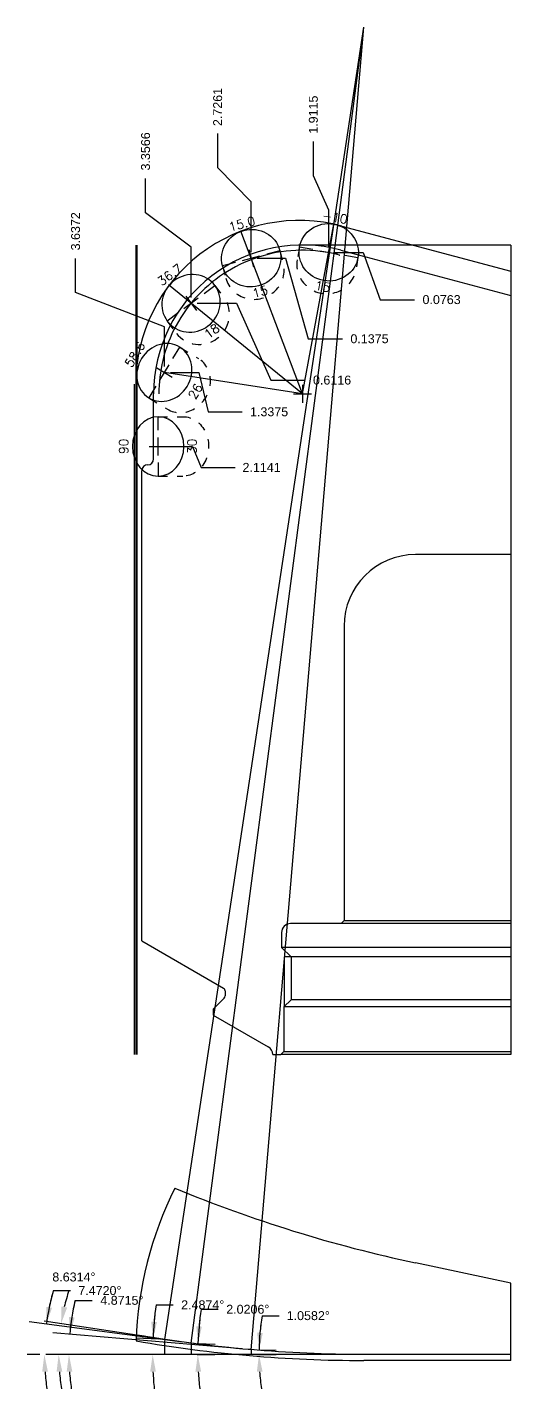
# Model space of a CAD drawing. Header units: inches. Extents: x 104.6 to 170.9, y -36.4 to -12.2.
# Drawn here: x 145.16 to 150.24, y -36.45 to -22.15 of the extents above; entities that cross this region are included whole.
import ezdxf
from ezdxf.enums import TextEntityAlignment as Align

# ---------------------------------------------------------------- set-up
doc = ezdxf.new("R2010")
doc.units = ezdxf.units.IN
doc.header["$MEASUREMENT"] = 0
doc.header["$PDMODE"] = 35
doc.linetypes.add('CENTER2', pattern=[1.125, 0.75, -0.125, 0.125, -0.125])
doc.linetypes.add('HIDDEN2', pattern=[0.1875, 0.125, -0.0625])
doc.layers.get('Defpoints').update_dxf_attribs({"color": 10})
doc.layers.add('Blade_7', color=220, linetype='Continuous')
doc.layers.add('CLine', color=5, linetype='CENTER2')
doc.styles.add('RomanS', font='romans')
doc.styles.get("Standard").update_dxf_attribs({"font": 'arial.ttf'})
doc.dimstyles.get("Standard").update_dxf_attribs({"dimtxt": 0.09375, "dimasz": 0.18, "dimexe": 0.18, "dimexo": 0.0625, "dimgap": 0.09, "dimtad": 0, "dimtih": 1, "dimtoh": 1, "dimdec": 4, "dimzin": 0, "dimdsep": 46, "dimtxsty": 'Standard', "dimcen": 0.09, "dimadec": 4, "dimazin": 0, "dimtfac": 1, "dimtdec": 4, "dimtofl": 0, "dimtmove": 0, "dimatfit": 3, "dimfxl": 1, "dimtolj": 1, "dimtzin": 0, "dimarcsym": 0})

# ---------------------------------------------------------------- blocks, each defined once
blk = doc.blocks.new('CMark')
at = {"layer": 'CLine'}
for p, q in [((-0.094, 0), (0.094, 0)), ((0, 0.094), (0, -0.094))]:
    blk.add_line(p, q, dxfattribs=at)
blk = doc.blocks.new('1613@15')
for p, q in [((-0.17, 0), (-0.312, 0)), ((0.171, 0), (0.312, 0))]:
    blk.add_line(p, q)
at = {"color": 8, "linetype": 'HIDDEN2', "ltscale": 0.5}
blk.add_line((-0.312, 0), (-0.312, -0.135), dxfattribs=at)
at = {"color": 8, "linetype": 'HIDDEN2', "ltscale": 0.5, "flags": 128}
blk.add_lwpolyline([(0.312, 0), (0.312, -0.135)], dxfattribs=at)
blk.add_ellipse((0, 0), major_axis=(-0.312, 0), ratio=0.965926, start_param=-3.141592653589793, end_param=3.141592653589793)
at = {"color": 8, "linetype": 'HIDDEN2', "ltscale": 0.5}
blk.add_ellipse((0, -0.135), major_axis=(-0.312, 0), ratio=0.965926, start_param=0, end_param=3.141593, dxfattribs=at)
blk.add_blockref('CMark', (0, 0))
at = {"style": 'RomanS'}
blk.add_text('15', height=0.094, dxfattribs=at).set_placement((0, -0.364), align=Align.MIDDLE_CENTER)
blk.add_attdef('ANG', text='', height=0.094, dxfattribs=at).set_placement((0, 0.298), align=Align.BOTTOM_CENTER)
blk = doc.blocks.new('1613@18')
for p, q in [((-0.17, 0), (-0.312, 0)), ((0.171, 0), (0.312, 0))]:
    blk.add_line(p, q)
at = {"color": 8, "linetype": 'HIDDEN2', "ltscale": 0.5}
blk.add_line((-0.312, 0), (-0.312, -0.159), dxfattribs=at)
at = {"color": 8, "linetype": 'HIDDEN2', "ltscale": 0.5, "flags": 128}
blk.add_lwpolyline([(0.312, 0), (0.312, -0.159)], dxfattribs=at)
at = {"extrusion": (0, 0, -1)}
blk.add_ellipse((0, 0), major_axis=(-0.312, 0), ratio=0.95104, start_param=-3.141592653589793, end_param=3.141592653589793, dxfattribs=at)
at = {"color": 8, "linetype": 'HIDDEN2', "ltscale": 0.5}
blk.add_ellipse((0, -0.161), major_axis=(0.312, 0), ratio=0.953717, start_param=3.141593, end_param=6.283185, dxfattribs=at)
blk.add_blockref('CMark', (0, 0))
at = {"style": 'RomanS'}
blk.add_text('18', height=0.094, dxfattribs=at).set_placement((0, -0.364), align=Align.MIDDLE_CENTER)
blk.add_attdef('ANG', text='', height=0.094, dxfattribs=at).set_placement((0, 0.298), align=Align.BOTTOM_CENTER)
blk = doc.blocks.new('*D246')
at = {"layer": 'Blade_7', "color": 0, "lineweight": -2, "transparency": 16777216}
for p, q in [((147.158, -23.624), (147.158, -23.264)), ((147.509, -23.984), (147.158, -23.624)), ((147.509, -24.512), (147.509, -23.984))]:
    blk.add_line(p, q, dxfattribs=at)
at = {"layer": 'Defpoints', "color": 0, "transparency": 16777216}
for p in [(147.158, -23.264), (150.235, -24.437), (147.509, -24.574)]:
    blk.add_point(p, dxfattribs=at)
at = {"layer": 'Blade_7', "color": 0, "transparency": 16777216, "insert": (147.158, -22.987), "char_height": 0.0938, "attachment_point": 5, "rotation": 90}
blk.add_mtext('\\A1;2.7261', dxfattribs=at)
blk = doc.blocks.new('*D247')
at = {"layer": 'Blade_7', "color": 0, "lineweight": -2, "transparency": 16777216}
for p, q in [((146.401, -24.097), (146.401, -23.737)), ((146.879, -24.457), (146.401, -24.097)), ((146.879, -24.986), (146.879, -24.457))]:
    blk.add_line(p, q, dxfattribs=at)
at = {"layer": 'Defpoints', "color": 0, "transparency": 16777216}
for p in [(146.401, -23.737), (150.235, -24.437), (146.879, -25.048)]:
    blk.add_point(p, dxfattribs=at)
at = {"layer": 'Blade_7', "color": 0, "transparency": 16777216, "insert": (146.401, -23.453), "char_height": 0.0938, "attachment_point": 5, "rotation": 90}
blk.add_mtext('\\A1;3.3566', dxfattribs=at)
blk = doc.blocks.new('*D248')
at = {"layer": 'Blade_7', "color": 0, "lineweight": -2, "transparency": 16777216}
for p, q in [((148.386, -24.513), (148.684, -24.513)), ((148.684, -24.513), (148.864, -25.01)), ((148.864, -25.01), (149.224, -25.01))]:
    blk.add_line(p, q, dxfattribs=at)
at = {"layer": 'Defpoints', "color": 0, "transparency": 16777216}
for p in [(150.235, -24.437), (148.324, -24.513), (149.224, -25.01)]:
    blk.add_point(p, dxfattribs=at)
at = {"layer": 'Blade_7', "color": 0, "transparency": 16777216, "insert": (149.509, -25.01), "char_height": 0.0938, "attachment_point": 5}
blk.add_mtext('\\A1;0.0763', dxfattribs=at)
blk = doc.blocks.new('*D249')
at = {"layer": 'Blade_7', "color": 0, "lineweight": -2, "transparency": 16777216}
for p, q in [((147.572, -24.574), (147.869, -24.574)), ((147.869, -24.574), (148.107, -25.421)), ((148.107, -25.421), (148.467, -25.421))]:
    blk.add_line(p, q, dxfattribs=at)
at = {"layer": 'Defpoints', "color": 0, "transparency": 16777216}
for p in [(150.235, -24.437), (147.509, -24.574), (148.467, -25.421)]:
    blk.add_point(p, dxfattribs=at)
at = {"layer": 'Blade_7', "color": 0, "transparency": 16777216, "insert": (148.752, -25.421), "char_height": 0.0938, "attachment_point": 5}
blk.add_mtext('\\A1;0.1375', dxfattribs=at)
blk = doc.blocks.new('*D250')
at = {"layer": 'Blade_7', "color": 0, "lineweight": -2, "transparency": 16777216}
for p, q in [((146.941, -25.048), (147.355, -25.048)), ((147.355, -25.048), (147.715, -25.855)), ((147.715, -25.855), (148.075, -25.855))]:
    blk.add_line(p, q, dxfattribs=at)
at = {"layer": 'Defpoints', "color": 0, "transparency": 16777216}
for p in [(150.235, -24.437), (146.879, -25.048), (148.075, -25.855)]:
    blk.add_point(p, dxfattribs=at)
at = {"layer": 'Blade_7', "color": 0, "transparency": 16777216, "insert": (148.359, -25.855), "char_height": 0.0938, "attachment_point": 5}
blk.add_mtext('\\A1;0.6116', dxfattribs=at)
blk = doc.blocks.new('*D279')
at = {"layer": 'Blade_7', "color": 0, "lineweight": -2, "transparency": 16777216}
for p, q in [((145.661, -35.518), (145.841, -35.518)), ((147.416, -36.028), (145.426, -35.859))]:
    blk.add_line(p, q, dxfattribs=at)
for start, end in [(166.8859, 175.1285), (166.8913, 171.0099), (184.1186, 188.2373)]:
    blk.add_arc((148.1, -36.087), 2.505, start, end, dxfattribs=at)
at = {"layer": 'Blade_7', "color": 0, "transparency": 16777216}
for points in [[(145.656, -35.699), (145.597, -35.692), (145.605, -35.874)], [(145.572, -36.268), (145.632, -36.266), (145.596, -36.087)]]:
    blk.add_solid(points, dxfattribs=at)
at = {"layer": 'Defpoints', "color": 0, "transparency": 16777216}
for p in [(145.597, -36.016), (145.352, -36.087), (147.479, -36.034), (147.541, -36.039), (148.693, -36.087)]:
    blk.add_point(p, dxfattribs=at)
at = {"layer": 'Blade_7', "color": 0, "transparency": 16777216, "insert": (146.152, -35.518), "char_height": 0.09375, "attachment_point": 5}
blk.add_mtext('\\A1;4.8715°', dxfattribs=at)
blk = doc.blocks.new('*D280')
at = {"layer": 'Blade_7', "color": 0, "lineweight": -2, "transparency": 16777216}
for p, q in [((145.432, -35.416), (145.612, -35.416)), ((146.788, -35.956), (145.18, -35.745)), ((145.29, -36.087), (145.158, -36.087))]:
    blk.add_line(p, q, dxfattribs=at)
for start, end in [(164.0849, 172.528), (164.0906, 168.3093), (184.2187, 188.4374)]:
    blk.add_arc((147.783, -36.087), 2.445, start, end, dxfattribs=at)
at = {"layer": 'Blade_7', "color": 0, "transparency": 16777216}
for points in [[(145.418, -35.596), (145.359, -35.586), (145.359, -35.769)], [(145.315, -36.268), (145.375, -36.265), (145.338, -36.087)]]:
    blk.add_solid(points, dxfattribs=at)
at = {"layer": 'Defpoints', "color": 0, "transparency": 16777216}
for p in [(145.34, -35.98), (146.85, -35.964), (146.912, -35.972), (145.352, -36.087), (148.693, -36.087)]:
    blk.add_point(p, dxfattribs=at)
at = {"layer": 'Blade_7', "color": 0, "transparency": 16777216, "insert": (145.921, -35.416), "char_height": 0.09375, "attachment_point": 5}
blk.add_mtext('\\A1;7.4720°', dxfattribs=at)
blk = doc.blocks.new('*D281')
at = {"layer": 'Blade_7', "color": 0, "lineweight": -2, "transparency": 16777216}
for p, q in [((146.984, -35.612), (147.164, -35.612)), ((146.943, -35.971), (147.131, -35.977)), ((146.941, -36.087), (147.129, -36.087))]:
    blk.add_line(p, q, dxfattribs=at)
for start, end in [(171.6995, 177.9794), (171.7019, 174.8407), (183.1388, 186.2775)]:
    blk.add_arc((150.235, -36.087), 3.286, start, end, dxfattribs=at)
at = {"layer": 'Blade_7', "color": 0, "transparency": 16777216}
for points in [[(146.992, -35.793), (146.933, -35.789), (146.951, -35.971)], [(146.924, -36.267), (146.984, -36.266), (146.949, -36.087)]]:
    blk.add_solid(points, dxfattribs=at)
at = {"layer": 'Defpoints', "color": 0, "transparency": 16777216}
for p in [(146.881, -35.968), (146.879, -36.087), (146.949, -36.048), (150.235, -36.087)]:
    blk.add_point(p, dxfattribs=at)
at = {"layer": 'Blade_7', "color": 0, "transparency": 16777216, "insert": (147.474, -35.612), "char_height": 0.09375, "attachment_point": 5}
blk.add_mtext('\\A1;2.0206°', dxfattribs=at)
blk = doc.blocks.new('*D282')
at = {"layer": 'Blade_7', "color": 0, "lineweight": -2, "transparency": 16777216}
for p, q in [((147.624, -35.679), (147.804, -35.679)), ((147.572, -36.038), (147.773, -36.041)), ((147.572, -36.087), (147.772, -36.087))]:
    blk.add_line(p, q, dxfattribs=at)
for start, end in [(171.1315, 178.9418), (171.136, 175.0389), (183.9029, 187.8058)]:
    blk.add_arc((150.235, -36.087), 2.643, start, end, dxfattribs=at)
at = {"layer": 'Blade_7', "color": 0, "transparency": 16777216}
for points in [[(147.632, -35.86), (147.572, -35.857), (147.593, -36.038)], [(147.569, -36.268), (147.629, -36.266), (147.592, -36.087)]]:
    blk.add_solid(points, dxfattribs=at)
at = {"layer": 'Defpoints', "color": 0, "transparency": 16777216}
for p in [(147.509, -36.087), (147.51, -36.036), (147.592, -36.07), (150.235, -36.087)]:
    blk.add_point(p, dxfattribs=at)
at = {"layer": 'Blade_7', "color": 0, "transparency": 16777216, "insert": (148.109, -35.679), "char_height": 0.09375, "attachment_point": 5}
blk.add_mtext('\\A1;1.0582°', dxfattribs=at)
blk = doc.blocks.new('1613@26')
for p, q in [((-0.17, 0), (-0.313, 0)), ((0.171, 0), (0.312, 0))]:
    blk.add_line(p, q)
at = {"color": 8, "linetype": 'HIDDEN2', "ltscale": 0.5}
blk.add_line((-0.313, 0), (-0.313, -0.228), dxfattribs=at)
at = {"color": 8, "linetype": 'HIDDEN2', "ltscale": 0.5, "flags": 128}
blk.add_lwpolyline([(0.312, 0), (0.312, -0.228)], dxfattribs=at)
blk.add_ellipse((0, 0), major_axis=(-0.312, 0), ratio=0.898784, start_param=3.141593, end_param=9.424778)
at = {"color": 8, "linetype": 'HIDDEN2', "ltscale": 0.5}
blk.add_ellipse((0, -0.228), major_axis=(-0.312, 0), ratio=0.898784, start_param=0, end_param=3.141593, dxfattribs=at)
blk.add_blockref('CMark', (0, 0))
at = {"style": 'RomanS'}
blk.add_text('26', height=0.094, dxfattribs=at).set_placement((0, -0.381), align=Align.MIDDLE_CENTER)
blk.add_attdef('ANG', text='', height=0.094, dxfattribs=at).set_placement((0, 0.287), align=Align.BOTTOM_CENTER)
blk = doc.blocks.new('*D284')
at = {"layer": 'Blade_7', "color": 0, "lineweight": -2, "transparency": 16777216}
blk.add_line((146.54, -35.919), (145.335, -35.737), dxfattribs=at)
for start, end in [(161.7861, 166.5774), (184.7912, 189.5824)]:
    blk.add_arc((147.641, -36.087), 2.153, start, end, dxfattribs=at)
at = {"layer": 'Blade_7', "color": 0, "transparency": 16777216}
for points in [[(145.577, -35.593), (145.518, -35.581), (145.513, -35.764)], [(145.466, -36.268), (145.526, -36.265), (145.488, -36.087)]]:
    blk.add_solid(points, dxfattribs=at)
at = {"layer": 'Defpoints', "color": 0, "transparency": 16777216}
for p in [(145.491, -35.979), (146.602, -35.929), (146.631, -35.933), (145.352, -36.087), (148.693, -36.087)]:
    blk.add_point(p, dxfattribs=at)
at = {"layer": 'Blade_7', "color": 0, "transparency": 16777216, "insert": (145.648, -35.273), "char_height": 0.09375, "attachment_point": 5}
blk.add_mtext('\\A1;8.6314°', dxfattribs=at)
blk = doc.blocks.new('*D285')
at = {"layer": 'Blade_7', "color": 0, "lineweight": -2, "transparency": 16777216}
for p, q in [((146.511, -35.565), (146.691, -35.565)), ((146.539, -35.926), (146.298, -35.916)), ((146.536, -36.087), (146.295, -36.087))]:
    blk.add_line(p, q, dxfattribs=at)
for start, end in [(172.0259, 177.5126), (172.0275, 174.7701), (182.7426, 185.4851)]:
    blk.add_arc((150.235, -36.087), 3.761, start, end, dxfattribs=at)
at = {"layer": 'Blade_7', "color": 0, "transparency": 16777216}
for points in [[(146.52, -35.746), (146.46, -35.742), (146.478, -35.924)], [(146.449, -36.267), (146.509, -36.266), (146.475, -36.087)]]:
    blk.add_solid(points, dxfattribs=at)
at = {"layer": 'Defpoints', "color": 0, "transparency": 16777216}
for p in [(146.602, -35.929), (146.475, -36.032), (146.598, -36.087), (150.235, -36.087)]:
    blk.add_point(p, dxfattribs=at)
at = {"layer": 'Blade_7', "color": 0, "transparency": 16777216, "insert": (147.001, -35.565), "char_height": 0.09375, "attachment_point": 5}
blk.add_mtext('\\A1;2.4874°', dxfattribs=at)
blk = doc.blocks.new('*D286')
at = {"layer": 'Blade_7', "color": 0, "lineweight": -2, "transparency": 16777216}
for p, q in [((146.595, -26.551), (146.893, -26.551)), ((146.893, -26.551), (146.983, -26.771)), ((146.983, -26.771), (147.343, -26.771))]:
    blk.add_line(p, q, dxfattribs=at)
at = {"layer": 'Defpoints', "color": 0, "transparency": 16777216}
for p in [(150.235, -24.437), (146.533, -26.551), (147.343, -26.771)]:
    blk.add_point(p, dxfattribs=at)
at = {"layer": 'Blade_7', "color": 0, "transparency": 16777216, "insert": (147.619, -26.771), "char_height": 0.0938, "attachment_point": 5}
blk.add_mtext('\\A1;2.1141', dxfattribs=at)
blk = doc.blocks.new('*D287')
at = {"layer": 'Blade_7', "color": 0, "lineweight": -2, "transparency": 16777216}
for p, q in [((145.666, -24.936), (145.666, -24.576)), ((146.598, -25.296), (145.666, -24.936)), ((146.598, -25.712), (146.598, -25.296))]:
    blk.add_line(p, q, dxfattribs=at)
at = {"layer": 'Defpoints', "color": 0, "transparency": 16777216}
for p in [(150.235, -24.437), (145.666, -24.576), (146.598, -25.774)]:
    blk.add_point(p, dxfattribs=at)
at = {"layer": 'Blade_7', "color": 0, "transparency": 16777216, "insert": (145.666, -24.292), "char_height": 0.0938, "attachment_point": 5, "rotation": 90}
blk.add_mtext('\\A1;3.6372', dxfattribs=at)
blk = doc.blocks.new('1613@30')
for p, q in [((-0.17, 0), (-0.312, 0)), ((0.171, 0), (0.312, 0))]:
    blk.add_line(p, q)
at = {"color": 8, "linetype": 'HIDDEN2', "ltscale": 0.5}
blk.add_line((-0.312, 0), (-0.312, -0.26), dxfattribs=at)
at = {"color": 8, "linetype": 'HIDDEN2', "ltscale": 0.5, "flags": 128}
blk.add_lwpolyline([(0.312, 0), (0.312, -0.26)], dxfattribs=at)
at = {"extrusion": (0, 0, -1)}
blk.add_ellipse((0, 0), major_axis=(-0.312, 0), ratio=0.866025, start_param=-3.141592653589793, end_param=3.141592653589793, dxfattribs=at)
at = {"color": 8, "linetype": 'HIDDEN2', "ltscale": 0.5, "extrusion": (0, 0, -1)}
blk.add_ellipse((0, -0.26), major_axis=(-0.312, 0), ratio=0.866025, start_param=3.068877, end_param=6.355901, dxfattribs=at)
blk.add_blockref('CMark', (0, 0))
at = {"style": 'RomanS'}
blk.add_text('30', height=0.094, dxfattribs=at).set_placement((0, -0.356), align=Align.MIDDLE_CENTER)
blk.add_attdef('ANG', text='', height=0.094, dxfattribs=at).set_placement((0, 0.287), align=Align.BOTTOM_CENTER)

msp = doc.modelspace()

# ---------------------------------------------------------------- linework, layer by layer
at = {"color": 5}
for p, q in [((148.46304, -24.23652), (150.23537, -24.71142)), ((146.28187, -25.89792), (146.28187, -32.93668))]:
    msp.add_line(p, q, dxfattribs=at)
for p, q in [((146.29787, -24.43668), (146.29787, -32.93668)), ((146.30787, -24.43668), (146.30787, -32.93668)), ((150.23537, -24.43668), (148.04787, -24.43668)), ((150.23537, -24.43668), (150.23537, -32.93668)), ((148.45228, -24.48992), (150.23537, -24.9677)), ((146.48537, -26.6815), (146.48537, -25.99918)), ((146.36037, -31.744), (146.36037, -26.8065)), ((150.23537, -27.68668), (149.23537, -27.68668)), ((148.48537, -28.43668), (148.48537, -31.53043)), ((148.45412, -31.56168), (147.92287, -31.56168)), ((148.48537, -31.53043), (148.45412, -31.56168)), ((150.23537, -31.56168), (148.45412, -31.56168)), ((148.48537, -31.53043), (150.23537, -31.53043)), ((147.82912, -31.65543), (147.82912, -31.81168)), ((146.36037, -31.744), (147.21975, -32.24016)), ((150.23537, -31.81168), (147.82912, -31.81168)), ((147.82912, -31.81168), (147.92802, -31.91058)), ((147.92802, -31.91058), (147.86037, -31.91058)), ((147.86037, -32.42848), (147.86037, -31.91058)), ((150.23537, -31.91058), (147.92802, -31.91058)), ((147.92802, -31.91058), (147.92802, -32.36083)), ((147.23537, -32.26722), (147.23537, -32.32127)), ((147.22622, -32.34336), (147.11037, -32.45921)), ((147.92802, -32.36083), (147.85217, -32.43668)), ((150.23537, -32.43668), (147.85217, -32.43668)), ((147.85217, -32.43668), (147.85217, -32.90543)), ((150.23537, -32.36083), (147.92802, -32.36083)), ((147.11037, -32.45921), (147.11037, -32.52171)), ((147.11037, -32.52171), (147.6885, -32.85549)), ((147.73537, -32.93668), (147.82092, -32.93668)), ((147.85217, -32.90543), (147.82092, -32.93668)), ((150.23537, -32.93668), (147.82092, -32.93668)), ((147.85217, -32.90543), (150.23537, -32.90543)), ((150.23537, -35.33672), (149.23537, -35.12416)), ((150.23537, -36.08672), (150.23537, -35.33672)), ((150.23537, -36.14922), (148.69327, -36.14922)), ((150.23537, -36.14922), (150.23537, -36.08672))]:
    msp.add_line(p, q)
at = {"color": 1}
for p, q in [((148.43822, -24.54237), (148.44112, -24.54315)), ((148.69327, -36.08672), (145.35223, -36.08672))]:
    msp.add_line(p, q, dxfattribs=at)
msp.add_lwpolyline([(150.23537, -36.08672), (148.69327, -36.08672, -0.04296551), (146.31117, -35.88164)], format="xyb")
at = {"color": 5}
msp.add_arc((148.01787, -25.89792), 1.72, 75, 180, dxfattribs=at)
for centre, radius, start, end in [((148.04787, -25.99918), 1.5625, 75, 180), ((146.42287, -26.6815), 0.0625, 270, 0), ((146.42287, -26.8065), 0.0625, 90, 180), ((149.23537, -28.43668), 0.75, 90, 180), ((147.92287, -31.65543), 0.09375, 90, 180), ((147.20412, -32.26722), 0.03125, 0, 60), ((147.20412, -32.32127), 0.03125, 315, 0), ((147.64162, -32.93668), 0.09375, 0, 60), ((150.23537, -36.08672), 3.9375, 153.658483, 177.911502), ((152.25009, -20.94102), 14.5, 247.523693, 258), ((148.69327, -22.14922), 14, 260.159083, 270)]:
    msp.add_arc(centre, radius, start, end)
at = {"color": 1}
for start, end in [(106.391893, 136.598053), (75, 106.391893), (136.598053, 166.546145), (166.546145, 180)]:
    msp.add_arc((148.04787, -25.99918), 1.5082, start, end, dxfattribs=at)
at = {"layer": 'Blade_7'}
for p, q in [((146.60157, -35.92887), (148.69327, -22.14922)), ((146.88081, -35.96837), (148.69327, -22.14922)), ((147.50969, -36.03637), (148.69327, -22.14922)), ((148.04787, -25.99918), (147.40246, -24.29178)), ((148.04787, -25.99918), (148.37882, -24.21622)), ((148.04787, -25.99918), (146.64034, -24.85435)), ((148.04787, -25.99918), (146.59814, -25.77423)), ((146.63123, -35.93337), (146.60157, -35.92887)), ((146.9118, -35.97243), (146.84983, -35.96431)), ((147.54083, -36.03903), (147.47855, -36.03372))]:
    msp.add_line(p, q, dxfattribs=at)
for radius, start in [(3.63723, 177.512629), (3.35664, 177.97942), (2.72615, 178.941808)]:
    msp.add_arc((150.23537, -36.08672), radius, start, 180, dxfattribs=at)

# ---------------------------------------------------------------- block references
msp.add_blockref('CMark', (148.04787, -25.99918))
for name, p, rotation, values in [('1613@15', (147.50922, -24.57423), 15, {'ANG': '15.0'}), ('1613@15', (148.32383, -24.51302), 350.0000000000001, {'ANG': '-10'}), ('1613@18', (146.87873, -25.04824), 36.7, {'ANG': '36.7'}), ('1613@26', (146.59814, -25.77423), 58.60000000000001, {'ANG': '58.6'}), ('1613@30', (146.5325, -26.55082), 90, {'ANG': '90'})]:
    msp.add_blockref(name, p, dxfattribs=dict(at, rotation=rotation)).add_auto_attribs(values)

# ---------------------------------------------------------------- dimensions: what is measured, and where the dimension line sits
for feature_location, offset, dtype, origin, picture, middle in [((147.509225, -24.574227), (-0.351394, 1.310686), 1, (150.235371, -24.436682), '*D246', (147.15783, -22.987192)), ((146.87873, -25.04824), (-0.47806, 1.31087), 1, (150.23537, -24.43668), '*D247', (146.40066, -23.45284)), ((146.59814, -25.77423), (-0.93168, 1.19803), 1, (150.23537, -24.43668), '*D287', (145.66646, -24.29211)), ((146.5325, -26.55082), (0.81027, -0.22049), 0, (150.23537, -24.43668), '*D286', (147.61912, -26.77131)), ((146.87873, -25.04824), (1.19591, -0.80674), 0, (150.23537, -24.43668), '*D250', (148.3592, -25.85498)), ((147.509225, -24.574227), (0.957726, -0.846301), 0, (150.235371, -24.436682), '*D249', (148.751901, -25.420528)), ((148.32383, -24.51302), (0.90029, -0.49733), 0, (150.23537, -24.43668), '*D248', (149.50872, -25.01035))]:
    dim = msp.add_ordinate_dim(feature_location=feature_location, offset=offset, dtype=dtype, origin=origin, dimstyle='Standard', dxfattribs=at)
    dim.commit()
    dim.dimension.update_dxf_attribs({"geometry": picture, "text_midpoint": middle})
for feature_location, offset, dtype, origin in [((148.32383, -24.51302), (-0.16116, 1.16461), 1, (150.23537, -24.43668)), ((146.598139, -25.774226), (0.818276, -0.413803), 0, (150.235371, -24.436682))]:
    msp.add_ordinate_dim(feature_location=feature_location, offset=offset, dtype=dtype, origin=origin, dimstyle='Standard', dxfattribs=at).render()
dim = msp.add_angular_dim_2l(base=(145.4910177, -35.9786424), line1=((148.693271, -36.086719), (145.3522341, -36.086719)), line2=((146.6312257, -35.9333684), (146.6015655, -35.9288661)), dimstyle='Standard', dxfattribs=at)
dim.commit()
dim.dimension.update_dxf_attribs({"geometry": '*D284', "text_midpoint": (145.6478357, -35.2733647), "dimtype": 162})
for base, line1, line2, picture, middle in [((145.3402845, -35.9804585), ((148.693271, -36.086719), (145.3522341, -36.086719)), ((146.9117979, -35.9724327), (146.8498286, -35.9643051)), '*D280', (145.9207289, -35.4162119)), ((145.59683333, -36.01574611), ((148.69327099, -36.086719), (145.35223408, -36.086719)), ((147.54082677, -36.03902659), (147.47855254, -36.03371905)), '*D279', (146.15244361, -35.51845339))]:
    dim = msp.add_angular_dim_2l(base=base, line1=line1, line2=line2, dimstyle='Standard', dxfattribs=at)
    dim.commit()
    dim.dimension.update_dxf_attribs({"geometry": picture, "text_midpoint": middle})
for base, center, p1, p2, picture, middle in [((146.474982, -36.032299), (150.235371, -36.086719), (146.601565, -35.928866), (146.598139, -36.086719), '*D285', (147.001162, -35.565003)), ((146.94941, -36.04809), (150.23537, -36.08672), (146.88081, -35.96837), (146.87873, -36.08672), '*D281', (147.47382, -35.61231)), ((147.592454, -36.070448), (150.235371, -36.086719), (147.50969, -36.036373), (147.509225, -36.086719), '*D282', (148.109, -35.679259))]:
    dim = msp.add_angular_dim_3p(base=base, center=center, p1=p1, p2=p2, dimstyle='Standard', dxfattribs=at)
    dim.commit()
    dim.dimension.update_dxf_attribs({"geometry": picture, "text_midpoint": middle})

doc.saveas('drawing.dxf')
